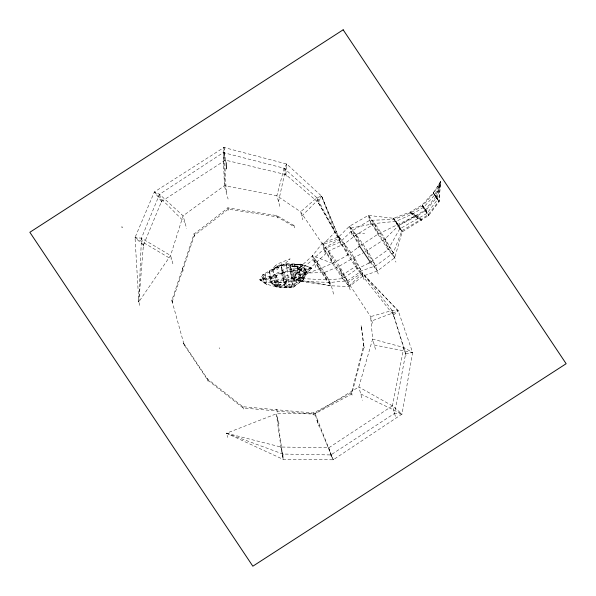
<?xml version="1.0" encoding="UTF-8"?>
<svg xmlns="http://www.w3.org/2000/svg" width="596" height="596" viewBox="0 0 596 596"><rect width="100%" height="100%" fill="white"/><g stroke="black" fill="none" stroke-linecap="round" stroke-linejoin="round"><path stroke-width="0.45" stroke-dasharray="2.98 2.23" d="M271.813 277.013L259.826 279.815L260.795 280.195L265.19 274.249L266.65 284.471L263.968 282.042L262.851 278.168L262.933 274.756L265.19 274.249L273.184 269.757L286.192 263.7L292.606 264.594L294.908 280.776L289.619 287.801L283.882 282.31L281.394 273.229L281.431 265.123C291.191 262.411 302.202 264.251 311.507 268.051L304.049 277.617L296.629 282.34L289.619 287.801L276.79 287.011L269.288 281.521L274.95 274.078L290.125 266.814L301.881 266.531L306.791 272.044L303.722 279.42L293.083 287.555C281.841 287.13 268.848 287.585 259.826 279.815L262.933 274.756L269.534 270.577L281.431 265.123L300.771 264.17L311.507 268.051L302.604 277.058L294.908 280.776L283.882 282.31L271.21 282.333L263.968 282.042L259.826 279.815C276.052 272.968 294.051 270.085 311.507 268.051L305.405 270.644L295.34 273.303M289.619 287.801L286.192 263.7C294.089 268.021 294.357 278.347 294.089 286.266L293.083 287.555L284.881 287.689L284.583 287.242M296.264 279.748L304.049 277.617L302.604 277.058L300.771 264.17L290.096 265.175L281.431 265.123L283.882 282.31L291.928 278.064L300.354 281.334L331.16 285.797L349.181 286.542L363.016 276.067L377.357 271.001L394.716 257.785L402.203 231.851L428.688 215.514L439.081 201.776L440.481 181.847L434.968 194.765L423.875 207.05L413.594 213.465L396.035 221.295L374.891 223.5L356.415 234.72L344.659 243.697L328.88 250.827L304.809 273.095L299.505 282.258L296.629 282.34L291.928 278.064L289.969 271.217L290.096 265.175L294.059 264.266L300.771 264.17L302.209 264.728L306.791 272.044L299.311 280.925L303.722 279.42L305.405 270.644L302.209 264.728L294.424 266.852M296.629 282.34L294.059 264.266C300.228 267.373 300.794 275.24 300.354 281.334L294.089 286.266L286.043 286.743L276.633 285.901M281.491 286.899L280.224 287.265L275.538 286.244L271.21 282.333L269.414 276.082L269.534 270.577L277.654 269.236L278.682 267.202M339.288 238.564L321.631 196.159L286.736 164.027L223.969 147.465L154.364 191.957L135.024 237.558L138.808 301.896L141.446 238.184L159.527 194.289L223.299 152.591L284.083 168.236L316.878 197.73L335.108 232.023L339.288 238.564L322.808 244.606L300.622 211.818L276.872 195.704L224.372 185.669L183.084 215.841L170.575 255.52L138.808 301.896L139.978 306.098M282.415 270.398L284.001 272.417L286.4 280.113L286.043 286.743L284.881 287.689L281.535 265.868M138.808 301.896L143.405 245.202L161.523 201.455L225.407 160.13L285.864 174.613L318.16 202.32L339.556 239.518L340.279 242.021L347.84 255.103L357.131 269.012L393.449 315.053L405.6 353.905L394.537 413.393L330.81 454.942L282.869 454.04L226.51 433.225L227.687 437.427M285.864 174.613L286.736 164.027L284.083 168.236L276.872 195.704L280.016 206.968M281.394 273.229L294.126 278.161L300.354 281.334L330.221 282.437L347.587 280.843L361.556 270.845L375.89 265.741L393.345 252.868L401.89 230.712L421.23 219.313L428.382 214.433L438.872 201.038L433.329 192.739L439.081 201.776L440.481 181.847L433.329 192.739L422.08 204.987L410.182 212.012L393.591 218.292L368.328 215.409L349.494 226.219L338.819 236.798L322.399 243.123L312.446 255.818L298.514 268.438L294.126 278.161L278.287 281.483L269.288 281.521L291.6 277.185M278.287 281.483L277.84 286.371L276.79 287.011L274.95 274.078L276.313 275.65L278.287 281.483L275.866 280.545M225.407 160.13L223.969 147.465L223.299 152.591L224.372 185.669L228.104 199.042M371.137 261.808L388.115 249.545L399.76 228.849L426.892 213.45L437.434 199.749L440.481 181.847L433.538 193.476L422.378 206.067L410.458 212.988L393.911 219.425L369.706 220.326L350.97 231.479L340.279 242.021L323.986 248.815L313.384 259.178L296.324 273.303M393.449 315.053L398.277 310.926L392.161 310.464L370.623 316.64L372.627 339.087L358.814 386.99L315.031 413.423L276.298 413.833L226.51 433.225L283.16 459.382L333.246 459.814L402.017 414.078L412.626 352.541L398.277 310.926L362.063 272.67L348.004 282.333L370.623 316.64L372.85 324.634M275.106 275.181L276.313 275.65L291.638 269.079L298.514 268.438L301.881 266.531L302.209 264.728M395.364 416.336L392.436 405.854L403.812 347.52L392.161 310.464L362.063 272.67M278.526 201.634L286.736 164.027M399.76 228.849L393.591 218.292L398.806 225.43L402.203 231.851L399.76 228.849L398.806 225.43L417.274 215.901L425.984 210.194L436.816 197.537L440.481 181.847L435.587 196.985L424.784 210.306L398.806 225.43L385.113 238.802L364.715 252.13M436.205 197.261L440.481 181.847M172.199 301.732L194.378 235.36L228.35 209.159L277.222 216.884L294.312 226.778M323.807 248.167L339.556 239.518L321.631 196.159L318.16 202.32L340.279 242.021L363.016 276.067M322.808 244.606L335.108 232.023L321.631 196.159L316.878 197.73L300.622 211.818L302.85 219.812M301.814 216.087L321.631 196.159M349.003 285.894L362.331 273.624L398.277 310.926L371.815 320.909M275.494 267.328L273.326 269.273L279.785 266.062L281.901 263.775L275.494 267.328L277.945 266.129L277.319 266.114M291.928 278.064L302.44 268.885L290.096 265.175L291.928 278.064L302.604 277.058L294.677 279.129M368.738 263.171L357.131 269.012L342.648 278.667L326.444 279.859L294.126 278.161C315.969 270.018 339.139 262.948 357.406 247.861M226.51 433.225L280.91 447.022L328.806 447.782L392.436 405.854L402.017 414.078L394.537 413.393M361.139 245.194L377.894 234.235L414.414 216.408L421.499 220.296L421.23 219.313L417.274 215.901L410.182 212.012L410.458 212.988L414.414 216.408L413.594 213.465M341.731 275.389L356.289 266.002M299.438 274.89L304.809 273.095L324.395 272.536L339.176 266.233L353.95 257.606L363.88 252.548M303.722 279.42L300.354 281.334L298.514 268.438L290.096 265.175M273.065 276.551L271.307 277.483L271.366 278.786M294.126 278.161L306.791 272.044L305.405 270.644M301.881 266.531L297.478 268.036L306.791 272.044L298.395 274.48M292.837 266.241L300.771 264.17M293.754 272.685L311.507 268.051M291.012 271.62L302.44 268.885M266.65 284.471L260.795 280.195L272.774 277.386M277.93 284.426L275.553 284.925L282.534 285.335L284.814 284.203L277.93 284.426L280.552 284.709L279.919 284.337M405.6 353.905L412.626 352.541L403.812 347.52L372.627 339.087L375.771 350.351M350.768 228.126L374.891 223.5L385.113 238.802L393.345 252.868L395.93 262.136M260.795 280.195L274.361 278.004L269.414 276.082M352.243 233.386L364.663 233.26M143.405 245.202L135.024 237.558L141.446 238.184L170.575 255.52L173.294 265.25M297.24 279.748L331.16 285.797L313.384 259.178L319.18 268.982L326.444 279.859L331.16 285.797M374.281 345.024L412.626 352.541M281.431 265.123L291.638 269.079L294.089 286.266L283.882 282.31M289.969 271.217L300.473 275.292M282.623 271.88L284.001 272.417L286.043 286.743L284.665 286.214M273.519 272.126L269.534 270.577L271.21 282.333L275.196 283.882M283.644 279.047L286.4 280.113M265.406 275.717L262.933 274.756L263.968 282.042L266.442 283.003M262.851 278.168L265.92 279.36M161.523 201.455L154.364 191.957L159.527 194.289L183.084 215.841L186.623 228.529M360.774 393.993L402.017 414.078M392.436 405.854L358.814 386.99L362.547 400.363M293.955 225.511L276.864 215.618L227.992 207.892L194.02 234.094L171.849 300.466L184.119 344.764L207.758 380.166L243.153 407.977L313.883 414.309L351.811 394.045L364.007 346.85L361.571 327.487M135.024 237.558L171.648 259.349M274.302 285.186L272.037 283.54M410.182 212.012L421.23 219.313M410.458 212.988L421.499 220.296M298.514 268.438L304.809 273.095M154.364 191.957L184.946 222.502M422.08 204.987L425.984 210.194L428.688 215.514L424.784 210.306L422.08 204.987L428.382 214.433M341.299 245.664L338.819 236.798C349.137 249.679 359.977 263.462 364.037 279.718M325.252 253.36L322.399 243.123C333.872 257.532 346.023 272.894 350.448 291.086M342.648 278.667L349.181 286.542L323.986 248.815L332.352 263.253L342.648 278.667L339.176 266.233M396.675 223.567L399.119 226.569M351.811 234.504L349.494 226.219C360.699 240.896 373.2 256.012 378.207 274.026M435.385 196.24L437.024 198.274M370.921 224.677L368.328 215.409L374.891 223.5L377.894 234.235L388.115 249.545L394.716 257.785L369.706 220.326L377.894 234.235M370.399 262.337L377.357 271.001L370.041 260.042M333.484 294.126C330.832 279.435 321.348 267.366 312.446 255.818L332.352 263.253L328.88 250.827M433.329 192.739L438.872 201.038M433.538 193.476L439.081 201.776M422.378 206.067L428.688 215.514M393.591 218.292L401.89 230.712M393.911 219.425L402.203 231.851M368.328 215.409L393.345 252.868M349.494 226.219L375.89 265.741M360.312 245.47L350.97 231.479L359.165 245.418M338.819 236.798L361.556 270.845M322.399 243.123L347.587 280.843M340.554 271.173L348.004 282.333M330.221 282.437L312.446 255.818L315.709 267.507M183.762 343.497L207.408 378.9L242.795 406.71L313.526 413.043L351.461 392.779L363.657 345.583L361.213 326.221M435.177 195.503L437.233 199.012M396.355 222.427L399.439 227.709M330.81 454.942L333.246 459.814L315.031 413.423L318.569 426.11M316.886 420.076L333.246 459.814M436.816 197.537L437.434 199.749M434.968 194.765L435.587 196.985M425.984 210.194L426.892 213.45M423.875 207.05L424.784 210.306M417.274 215.901L418.094 218.836M396.035 221.295L396.996 224.707M385.113 238.802L388.115 249.545M403.812 347.52L406.278 356.334M392.161 310.464L393.904 316.692M367.196 250.864L369.066 257.561M356.415 234.72L359.403 245.433M353.95 257.606L357.131 269.012M344.659 243.697L347.84 255.103M361.072 325.721L361.921 328.754M363.515 345.077L364.365 348.109M316.878 197.73L318.614 203.959M324.395 272.536L326.444 279.859M317.132 261.659L319.18 268.982M351.32 392.272L352.169 395.304M284.083 168.236L286.542 177.049M293.813 225.005L294.662 228.045M276.723 215.111L277.572 218.151M328.806 447.782L331.585 457.721M313.384 412.536L314.234 415.576M226.227 163.073L223.299 152.591L225.176 188.559M227.851 207.386L228.7 210.425M276.604 409.243L277.453 412.283M279.017 423.562L276.298 413.833L280.91 447.022L283.16 459.382L282.869 454.04M280.91 447.022L283.621 456.752M242.654 406.204L243.503 409.243M193.886 233.587L194.728 236.627M219.172 347.751L219.455 348.764M182.346 268.111L183.196 271.143M159.527 194.289L162.298 204.227M207.266 378.393L208.116 381.433M171.708 299.959L172.557 302.999M183.62 342.991L184.469 346.03M141.446 238.184L144.157 247.914M297.285 266.71L299.505 282.258M290.125 266.814L293.083 287.555M273.184 269.757L275.538 286.244M277.371 417.662L283.16 459.382M223.969 147.465L226.331 192.672M276.313 275.65L274.51 281.625L277.84 286.371L276.313 275.65M275.277 265.704L271.903 270.048L284.441 264.222L290.103 258.843L279.114 263.276L275.277 265.704M293.18 280.403L287.518 285.782L274.011 284.866L277.758 283.107L293.18 280.403"/><path stroke-width="0.89" d="M358.144 247.31L359.619 246.193L370.399 262.337L368.738 263.171M121.897 226.942L122.217 227.419M226.227 163.073L226.532 168.869M343.162 29.8L29.852 232.284L252.838 566.2L566.148 363.716L343.162 29.8"/></g></svg>
